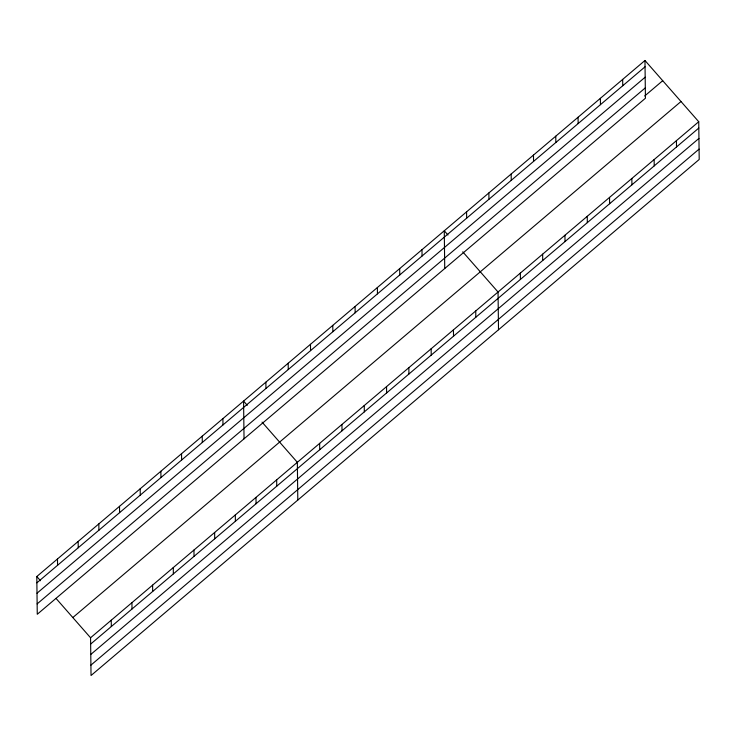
<?xml version="1.0" encoding="UTF-8"?>
<svg xmlns="http://www.w3.org/2000/svg" width="736" height="736" viewBox="0 0 736 736"><rect width="100%" height="100%" fill="white"/><g stroke="black" fill="none" stroke-linecap="round" stroke-linejoin="round"><path stroke-width="1.1" d="M644.966 60.49L645.435 98.238L37.26 614.275L36.8 576.527L644.966 60.49L698.74 121.725L699.2 159.473L91.034 675.51L90.565 637.762L56.01 598.396M36.874 582.848L645.049 66.81M37.002 593.216L645.178 77.179M37.131 603.906L645.306 87.869M644.699 95.974L662.713 80.693M72.827 617.55L680.993 101.513M90.565 637.762L698.74 121.725M90.648 644.083L698.814 128.046M90.776 654.451L698.942 138.414M90.905 665.142L699.071 149.104M447.966 234.996L444.277 230.782L444.737 268.53M462.751 251.822L498.042 292.017L498.502 329.765M247.278 405.288L243.579 401.074L244.039 438.822M262.053 422.114L297.344 462.309L297.804 500.057M36.8 576.527L40.498 580.732M676.439 140.64L676.513 146.961M654.138 159.565L654.221 165.885M631.838 178.489L631.92 184.81M622.674 79.414L622.748 85.735M609.537 197.404L609.62 203.725M600.374 98.33L600.447 104.65M587.245 216.329L587.319 222.649M578.073 117.254L578.146 123.574M564.944 235.253L565.018 241.574M555.772 136.178L555.846 142.499M542.644 254.168L542.717 260.489M533.471 155.094L533.554 161.414M520.343 273.093L520.416 279.413M511.17 174.018L511.253 180.338M488.87 192.942L488.952 199.263M475.741 310.932L475.824 317.253M466.578 211.858L466.652 218.178M453.44 329.857L453.523 336.177M431.14 348.781L431.222 355.102M421.976 249.706L422.05 256.027M408.848 367.696L408.922 374.017M399.676 268.622L399.749 274.942M386.547 386.621L386.621 392.941M377.375 287.546L377.448 293.866M364.246 405.545L364.32 411.866M355.074 306.47L355.157 312.791M341.946 424.46L342.019 430.781M332.773 325.386L332.856 331.706M319.645 443.385L319.728 449.705M310.472 344.31L310.555 350.63M288.181 363.234L288.254 369.555M276.672 479.854L276.745 486.174M265.88 382.15L265.954 388.47M255.99 497.398L256.064 503.718M235.308 514.942L235.391 521.263M222.898 418.618L222.98 424.939M214.636 532.487L214.71 538.807M202.225 436.163L202.299 442.483M193.954 550.031L194.037 556.352M181.544 453.707L181.626 460.028M173.282 567.576L173.356 573.896M160.871 471.252L160.945 477.572M152.6 585.12L152.683 591.44M140.19 488.796L140.263 495.126M131.928 602.664L132.002 608.985M119.508 506.35L119.591 512.67M111.246 620.209L111.32 626.538M98.836 523.894L98.909 530.214M78.154 541.438L78.237 547.759M57.482 558.983L57.555 565.303"/></g></svg>
